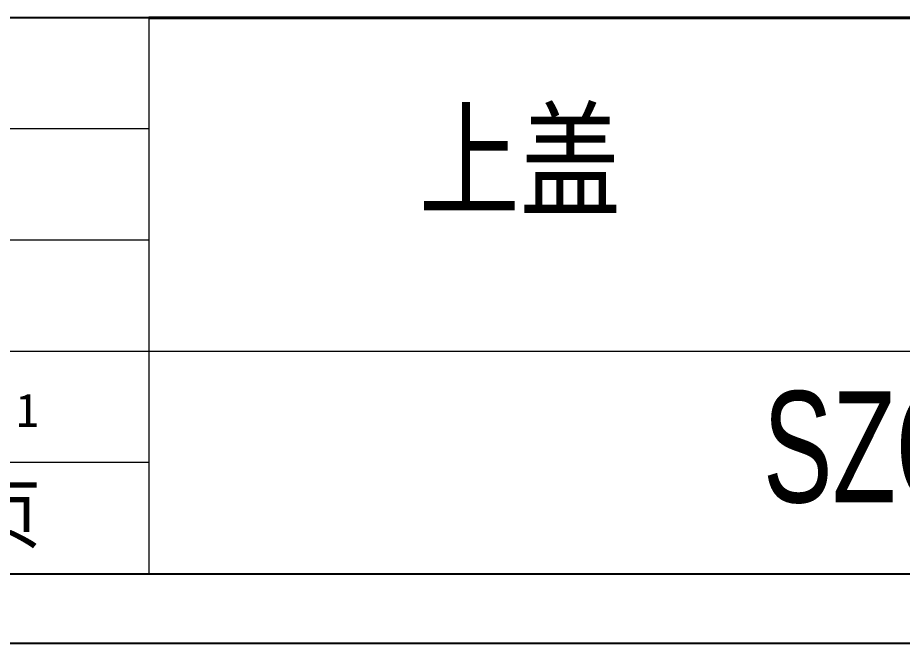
# Model space of a CAD drawing. Header units: inches. Extents: x 1474 to 3696, y 573 to 1061.
# Drawn here: x 1851.4 to 1999.2, y 573 to 677.4 of the extents above; entities that cross this region are included whole.
import ezdxf

# ---------------------------------------------------------------- set-up
doc = ezdxf.new("R2010")
doc.units = ezdxf.units.IN
doc.layers.add('文字', color=81, linetype='Continuous')
doc.layers.add('粗实线', color=7, linetype='Continuous', lineweight=30)
doc.layers.add('细实线', color=3, linetype='Continuous', lineweight=9)
doc.styles.get("Standard").update_dxf_attribs({"font": 'txt', "bigfont": 'gbcbig.shx'})
doc.styles.add('宋体', font='', dxfattribs={"width": 0.8, "height": 3.5})
doc.styles.add('长仿宋', font='', dxfattribs={"width": 0.7, "height": 4})
doc.styles.get('宋体').set_extended_font_data('SimSun')
doc.styles.get('长仿宋').set_extended_font_data('SimSun')

msp = doc.modelspace()

# ---------------------------------------------------------------- linework, layer by layer
for p, q in [((1873.299, 677.442), (1733.985, 677.442)), ((1491.776, 584.566), (2151.927, 584.566)), ((1473.932, 572.957), (2163.536, 572.957))]:
    msp.add_line(p, q)
at = {"layer": '粗实线', "color": 7, "lineweight": 40}
msp.add_line((2151.927, 677.442), (1873.299, 677.442), dxfattribs=at)
at = {"layer": '细实线', "color": 7}
for p, q in [((1873.299, 677.442), (1873.299, 584.566)), ((1873.299, 658.867), (1733.985, 658.867)), ((1873.299, 640.292), (1733.985, 640.292)), ((2151.927, 621.717), (1733.985, 621.717)), ((1873.299, 603.141), (1733.985, 603.141))]:
    msp.add_line(p, q, dxfattribs=at)

# ---------------------------------------------------------------- texts
at = {"layer": '文字', "color": 0, "insert": (1918.389, 661.406), "char_height": 15.4793, "width": 197.8978, "attachment_point": 1, "style": '宋体'}
msp.add_mtext('上盖', dxfattribs=at)
at = {"layer": '粗实线', "insert": (1975.915, 615.065), "char_height": 18.57521, "width": 208.30259, "attachment_point": 1, "style": '长仿宋'}
msp.add_mtext('{\\fSTXinwei|b0|i0|c134|p2;SZOMK}', dxfattribs=at)
at = {"layer": '细实线', "color": 7, "attachment_point": 1}
for s, insert, char_height, width in [('{\\fSimSun|b0|i0|c134|p54;1:1}', (1843.52, 614.682), 5.57256, 24.46182), ('{\\fSimSun|b0|i0|c134|p54; 共   页}', (1804.778, 599.16), 9.2876, 69.65703)]:
    msp.add_mtext(s, dxfattribs=dict(at, insert=insert, char_height=char_height, width=width))

doc.saveas('drawing.dxf')
